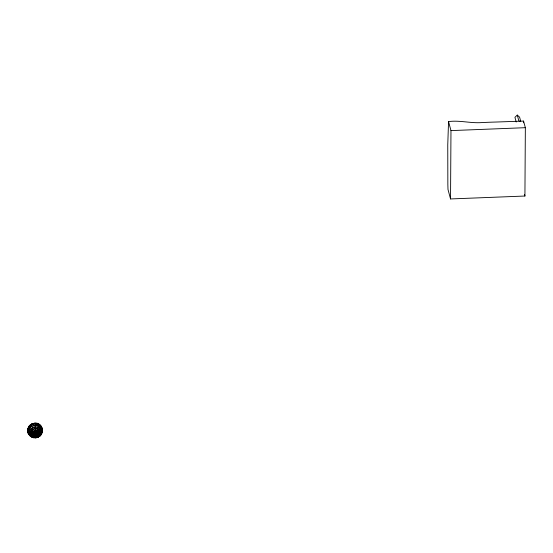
<?xml version="1.0" encoding="UTF-8"?>
<svg xmlns="http://www.w3.org/2000/svg" width="553" height="553" viewBox="0 0 553 553"><rect width="100%" height="100%" fill="white"/><g stroke="black" fill="none" stroke-linecap="round" stroke-linejoin="round"><path stroke-width="0.83" d="M450.543 198.949L450.971 130.605L448.552 121.584C459.619 120.098 470.617 123.409 481.704 122.593A215.041 87.519 0.4 0 1 495.654 122.047L523.58 121.079L525.35 127.688L524.921 196.032L450.543 198.949L447.992 189.437L447.847 184.508L447.757 144.845L448.552 121.584M523.567 122.787L523.58 121.079M41.406 433.4L41.392 434.292C39.505 437.596 34.839 438.971 31.569 436.932L33.284 437.485M30.837 436.462L28.998 434.776C22.853 426.771 37.182 417.66 41.544 427.006C41.012 431.955 35.351 435.667 30.837 436.462L28.576 433.905L30.726 435.819M28.244 428.803L29.164 425.997L28.721 426.626C29.613 431.603 36.007 435.861 40.957 434.914C42.809 432.342 43.003 428.796 41.116 426.135L39.284 424.455L38.268 424.414M30.857 424.704L29.89 425.298C30.795 430.054 34.853 434.347 39.256 436.206C44.378 431.706 35.98 425.651 31.991 430.103C27.138 434.25 34.459 440.361 38.724 436.656L38.157 436.967L36.754 435.536L32.357 427.697L31.39 424.262L33.235 423.446L33.477 424.103M41.662 432.881L42.18 431.831L41.392 434.292L39.906 436.103L39.256 436.206M28.493 427.358L27.65 430.746L28.321 433.317C32.344 435.84 39.457 434.948 42.422 431.167L41.8 427.6L42.007 429.19M520.698 121.287L519.592 117.139L517.276 115.093L514.94 117.326L516.198 122.006M29.89 425.298L31.963 423.944M38.157 436.967L40.231 435.612L40.196 434.776M33.678 437.782L34.168 437.575C36.726 433.524 37.839 428.126 36.837 423.432L34.59 423.239L35.198 424.061L35.821 430.566L35.793 435.799L35.523 437.679L35.129 437.623M31.39 424.262L34.984 423.294L38.544 423.978C39.602 428.769 36.74 435.37 32.143 437.285L30.111 436.013L29.724 435.183M37.196 423.743L38.544 423.978M450.971 130.605L525.35 127.688M39.284 424.455L41.544 427.006M519.896 121.584L518.742 120.561L517.276 115.093M33.235 423.446L36.989 437.34M28.321 433.317L27.698 429.75M40.279 425.561L40.887 426.875M524.507 194.49L524.921 196.032M28.39 430.116L28.106 431.727C31.597 434.741 37.473 435.266 41.62 433.552C43.964 423.301 24.878 426.245 29.841 435.349C34.3 435.716 39.968 433.663 42.215 429.577C40.148 423.425 30.291 424.234 28.39 430.116L32.192 433.075L35.855 434.271L39.394 429.812L40.397 425.727C36.457 422.513 29.655 424.227 27.94 429.08L28.39 430.116M32.192 433.075C31.03 437.402 38.226 438.329 39.311 434.451C40.466 430.123 33.27 429.197 32.192 433.075M33.989 433.787C36.567 440.969 40.369 428.381 33.989 433.787"/></g></svg>
